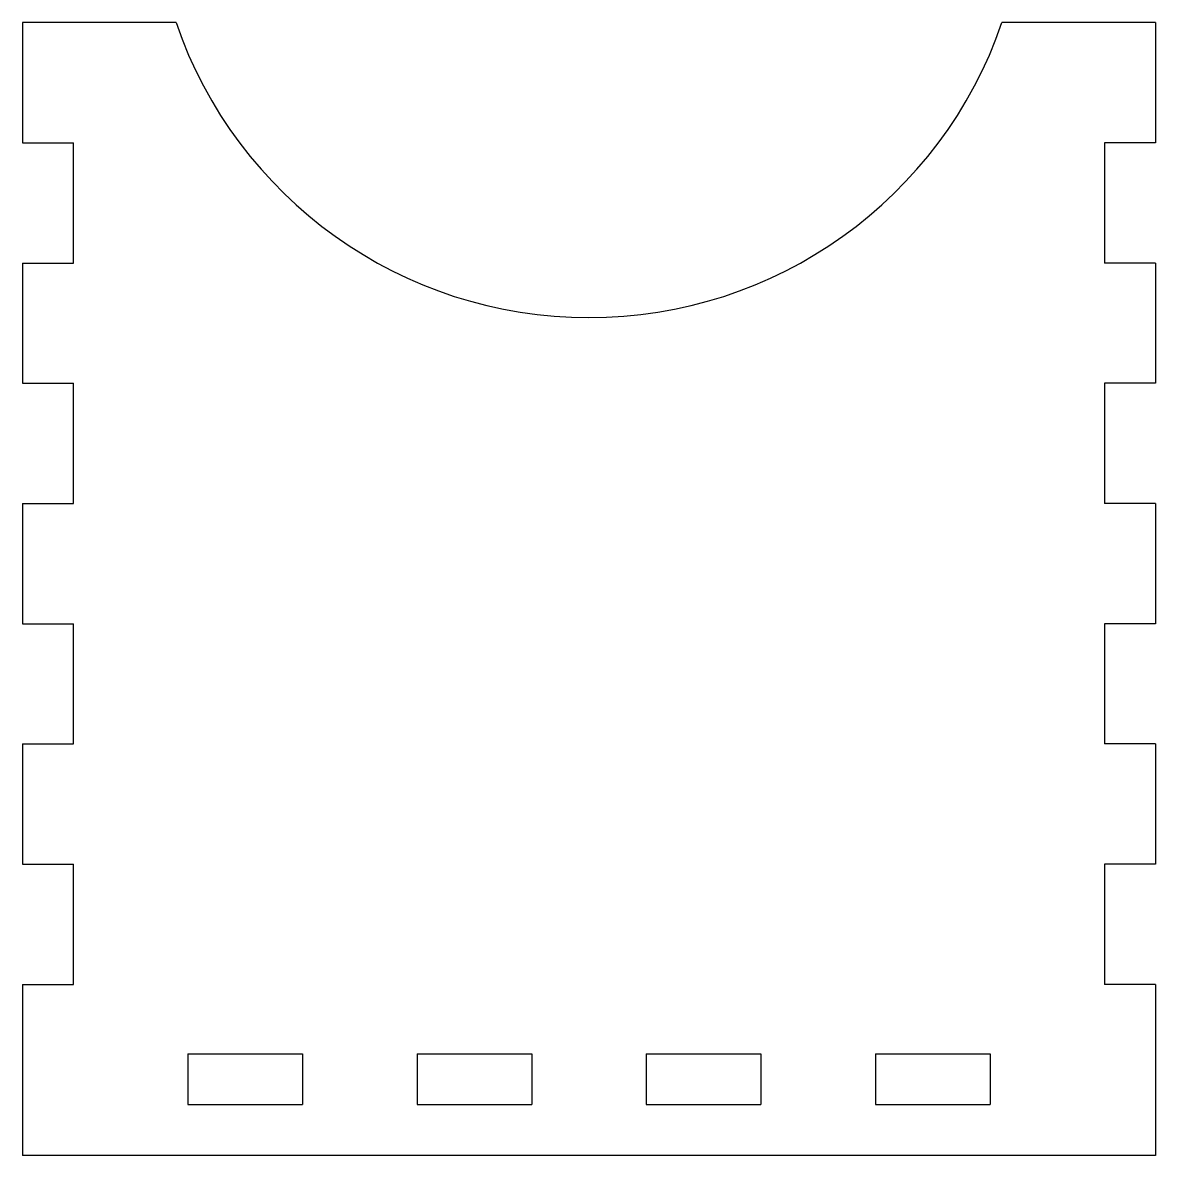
# Model space of a CAD drawing. Extents: x -48 to 48, y -4.3 to 91.7.
import ezdxf

# ---------------------------------------------------------------- set-up
doc = ezdxf.new("R2010")
doc.units = 0
doc.layers.add('VISIBLE', color=7, linetype='CONTINUOUS')

msp = doc.modelspace()

# ---------------------------------------------------------------- linework, layer by layer
at = {"layer": 'VISIBLE'}
for p, q in [((-35, 91.7), (-48, 91.7)), ((-48, 91.7), (-48, 81.511)), ((48, 91.7), (35, 91.7)), ((48, 91.7), (48, 81.511)), ((-48, 81.511), (-43.7, 81.511)), ((-43.7, 71.322), (-43.7, 81.511)), ((43.7, 81.511), (43.7, 71.322)), ((48, 81.511), (43.7, 81.511)), ((-48, 71.322), (-43.7, 71.322)), ((-48, 71.322), (-48, 61.133)), ((48, 71.322), (43.7, 71.322)), ((48, 71.322), (48, 61.133)), ((-48, 61.133), (-43.7, 61.133)), ((-43.7, 50.944), (-43.7, 61.133)), ((43.7, 61.133), (43.7, 50.944)), ((48, 61.133), (43.7, 61.133)), ((-48, 50.944), (-43.7, 50.944)), ((-48, 50.944), (-48, 40.756)), ((48, 50.944), (43.7, 50.944)), ((48, 50.944), (48, 40.756)), ((-48, 40.756), (-43.7, 40.756)), ((-43.7, 30.567), (-43.7, 40.756)), ((43.7, 40.756), (43.7, 30.567)), ((48, 40.756), (43.7, 40.756)), ((-48, 30.567), (-43.7, 30.567)), ((-48, 30.567), (-48, 20.378)), ((48, 30.567), (43.7, 30.567)), ((48, 30.567), (48, 20.378)), ((-48, 20.378), (-43.7, 20.378)), ((-43.7, 10.189), (-43.7, 20.378)), ((43.7, 20.378), (43.7, 10.189)), ((48, 20.378), (43.7, 20.378)), ((-48, 10.189), (-43.7, 10.189)), ((-48, 10.189), (-48, -4.3)), ((48, 10.189), (43.7, 10.189)), ((48, 10.189), (48, -4.3)), ((-33.989, 4.3), (-24.278, 4.3)), ((-33.989, 4.3), (-33.989, 0)), ((-24.278, 4.3), (-24.278, 0)), ((-14.567, 4.3), (-4.856, 4.3)), ((-14.567, 4.3), (-14.567, 0)), ((-4.856, 4.3), (-4.856, 0)), ((4.856, 4.3), (14.567, 4.3)), ((4.856, 4.3), (4.856, 0)), ((14.567, 4.3), (14.567, 0)), ((24.278, 4.3), (33.989, 4.3)), ((24.278, 4.3), (24.278, 0)), ((33.989, 4.3), (33.989, 0)), ((-33.989, 0), (-24.278, 0)), ((-14.567, 0), (-4.856, 0)), ((4.856, 0), (14.567, 0)), ((24.278, 0), (33.989, 0)), ((48, -4.3), (-48, -4.3))]:
    msp.add_line(p, q, dxfattribs=at)
msp.add_arc((0, 103.7), 37, 198.92464, 341.07536, dxfattribs=at)

doc.saveas('drawing.dxf')
